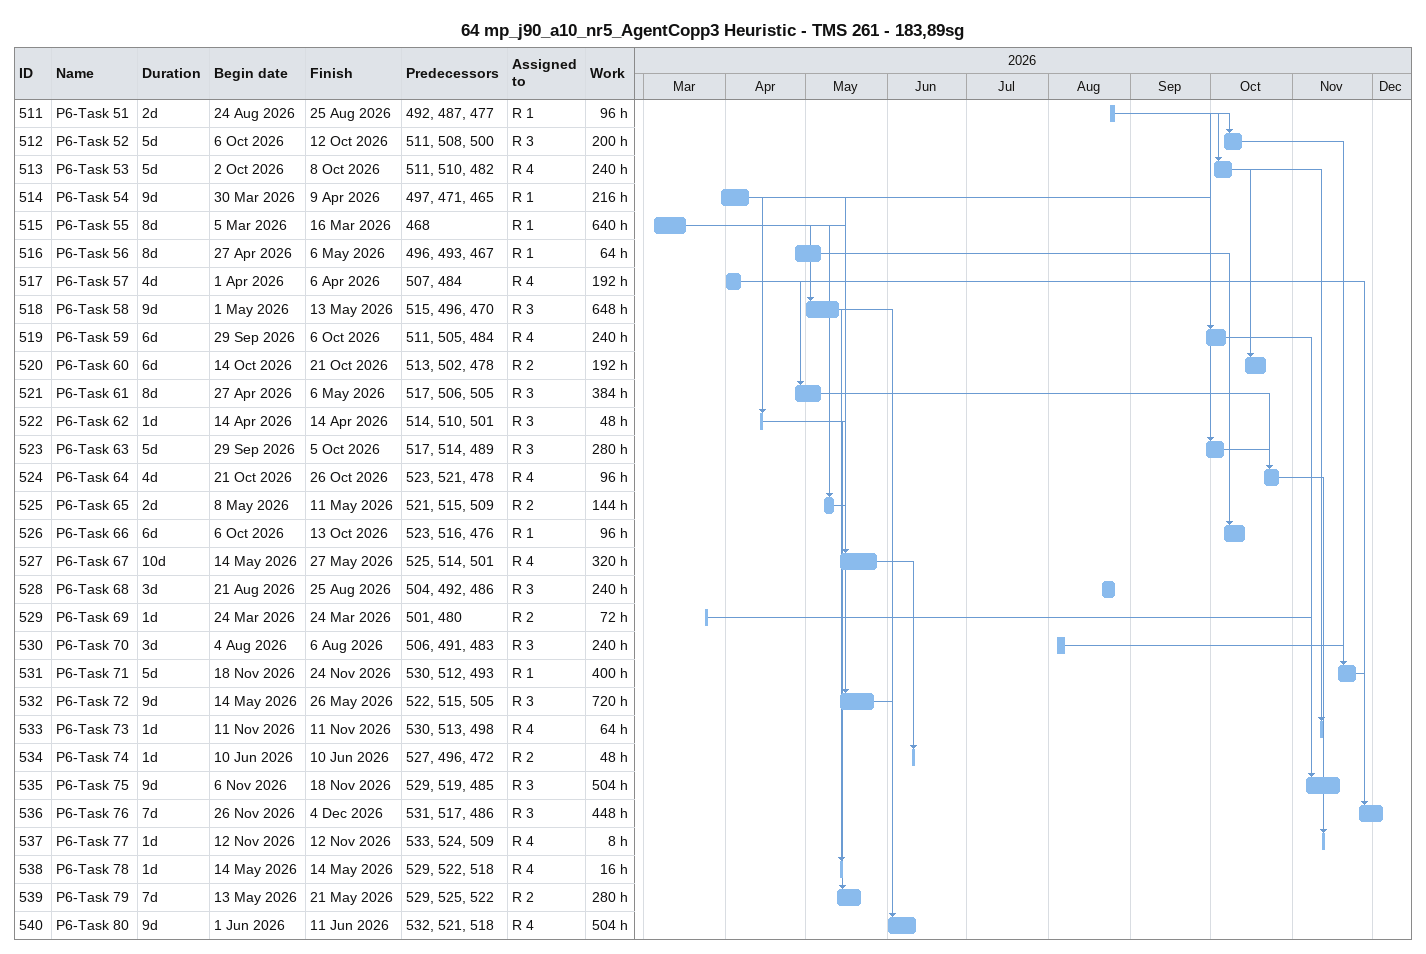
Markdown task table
64 mp_j90_a10_nr5_AgentCopp3 Heuristic - TMS 261 - 183,89sg

| ID | Task | Duration | Start | Finish | Predecessors | Resources | Work (h) |
|---|---|---|---|---|---|---|---|
| 511 | P6-Task 51 | 2d | 2026-08-24 | 2026-08-25 | 492, 487, 477 | R 1 | 96 |
| 512 | P6-Task 52 | 5d | 2026-10-06 | 2026-10-12 | 511, 508, 500 | R 3 | 200 |
| 513 | P6-Task 53 | 5d | 2026-10-02 | 2026-10-08 | 511, 510, 482 | R 4 | 240 |
| 514 | P6-Task 54 | 9d | 2026-03-30 | 2026-04-09 | 497, 471, 465 | R 1 | 216 |
| 515 | P6-Task 55 | 8d | 2026-03-05 | 2026-03-16 | 468 | R 1 | 640 |
| 516 | P6-Task 56 | 8d | 2026-04-27 | 2026-05-06 | 496, 493, 467 | R 1 | 64 |
| 517 | P6-Task 57 | 4d | 2026-04-01 | 2026-04-06 | 507, 484 | R 4 | 192 |
| 518 | P6-Task 58 | 9d | 2026-05-01 | 2026-05-13 | 515, 496, 470 | R 3 | 648 |
| 519 | P6-Task 59 | 6d | 2026-09-29 | 2026-10-06 | 511, 505, 484 | R 4 | 240 |
| 520 | P6-Task 60 | 6d | 2026-10-14 | 2026-10-21 | 513, 502, 478 | R 2 | 192 |
| 521 | P6-Task 61 | 8d | 2026-04-27 | 2026-05-06 | 517, 506, 505 | R 3 | 384 |
| 522 | P6-Task 62 | 1d | 2026-04-14 | 2026-04-14 | 514, 510, 501 | R 3 | 48 |
| 523 | P6-Task 63 | 5d | 2026-09-29 | 2026-10-05 | 517, 514, 489 | R 3 | 280 |
| 524 | P6-Task 64 | 4d | 2026-10-21 | 2026-10-26 | 523, 521, 478 | R 4 | 96 |
| 525 | P6-Task 65 | 2d | 2026-05-08 | 2026-05-11 | 521, 515, 509 | R 2 | 144 |
| 526 | P6-Task 66 | 6d | 2026-10-06 | 2026-10-13 | 523, 516, 476 | R 1 | 96 |
| 527 | P6-Task 67 | 10d | 2026-05-14 | 2026-05-27 | 525, 514, 501 | R 4 | 320 |
| 528 | P6-Task 68 | 3d | 2026-08-21 | 2026-08-25 | 504, 492, 486 | R 3 | 240 |
| 529 | P6-Task 69 | 1d | 2026-03-24 | 2026-03-24 | 501, 480 | R 2 | 72 |
| 530 | P6-Task 70 | 3d | 2026-08-04 | 2026-08-06 | 506, 491, 483 | R 3 | 240 |
| 531 | P6-Task 71 | 5d | 2026-11-18 | 2026-11-24 | 530, 512, 493 | R 1 | 400 |
| 532 | P6-Task 72 | 9d | 2026-05-14 | 2026-05-26 | 522, 515, 505 | R 3 | 720 |
| 533 | P6-Task 73 | 1d | 2026-11-11 | 2026-11-11 | 530, 513, 498 | R 4 | 64 |
| 534 | P6-Task 74 | 1d | 2026-06-10 | 2026-06-10 | 527, 496, 472 | R 2 | 48 |
| 535 | P6-Task 75 | 9d | 2026-11-06 | 2026-11-18 | 529, 519, 485 | R 3 | 504 |
| 536 | P6-Task 76 | 7d | 2026-11-26 | 2026-12-04 | 531, 517, 486 | R 3 | 448 |
| 537 | P6-Task 77 | 1d | 2026-11-12 | 2026-11-12 | 533, 524, 509 | R 4 | 8 |
| 538 | P6-Task 78 | 1d | 2026-05-14 | 2026-05-14 | 529, 522, 518 | R 4 | 16 |
| 539 | P6-Task 79 | 7d | 2026-05-13 | 2026-05-21 | 529, 525, 522 | R 2 | 280 |
| 540 | P6-Task 80 | 9d | 2026-06-01 | 2026-06-11 | 532, 521, 518 | R 4 | 504 |
